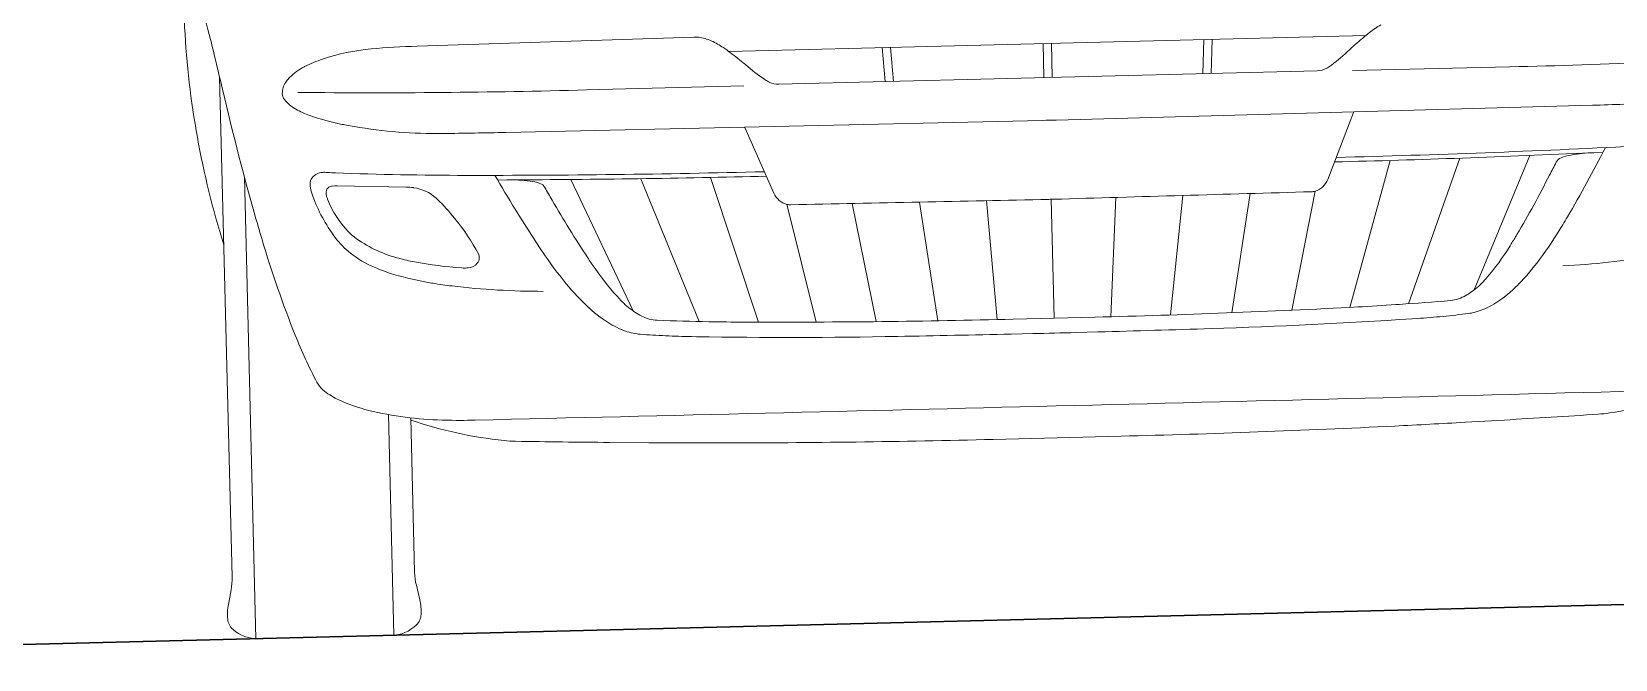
# Model space of a CAD drawing. Header units: millimetres. Extents: x 366 to 1555, y 702 to 1543.
# Drawn here: x 490.11 to 520.86, y 1325.49 to 1337.68 of the extents above; entities that cross this region are included whole.
import ezdxf

# ---------------------------------------------------------------- set-up
doc = ezdxf.new("R2010")
doc.units = ezdxf.units.MM
doc.layers.add('1_CARTIGLIO', color=7, linetype='Continuous', lineweight=9)
doc.layers.add('6_SEDE STRADALE', color=7, linetype='Continuous', lineweight=30)

msp = doc.modelspace()

# ---------------------------------------------------------------- linework, layer by layer
at = {"layer": '1_CARTIGLIO', "ltscale": 100}
for p, q in [((503.6435184686616, 1337.29291597732), (516.0155860230061, 1337.602228621847)), ((506.6270341077961, 1337.367506510252), (506.6819456061694, 1336.707095127947)), ((506.7882137373726, 1337.371536143716), (506.8431252357459, 1336.711124761411)), ((509.7499936072472, 1337.445583263168), (509.7665284637242, 1336.784212430832)), ((509.9109025737471, 1337.449606129819), (509.927437430224, 1336.788235297483)), ((512.8726824436508, 1337.52365324927), (512.8508406582023, 1336.861322966904)), ((513.0338620731982, 1337.527682882735), (513.0120202877788, 1336.865352600368)), ((517.8441185835018, 1335.220975551558), (516.849410193774, 1332.395314256584)), ((519.2019741488966, 1335.273341677082), (518.1250095580963, 1332.665804939636)), ((516.4919222947701, 1335.177349774869), (515.7050408807318, 1332.325573684518)), ((494.2379790950854, 1334.857047243029), (494.4620809621756, 1325.893290061428)), ((500.579278543044, 1334.807757796241), (501.7851976853617, 1332.257295173651)), ((501.9380544924988, 1334.823309864207), (503.072719998343, 1332.050884802218)), ((503.2907414755227, 1334.847308564533), (504.219144615874, 1332.03841610695)), ((504.7739882662627, 1334.325416855256), (505.342854032735, 1332.039662104473)), ((506.0428873614928, 1334.341927244666), (506.5102433134653, 1332.048237844003)), ((507.3503744882964, 1334.369625600536), (507.7021890722735, 1332.064650954128)), ((508.647674640064, 1334.396856115129), (508.860313426665, 1332.088010791124)), ((509.9060625377952, 1334.423123933773), (509.9637591722912, 1332.115340296702)), ((511.1641909388618, 1334.459771251015), (511.0671920447548, 1332.143184710805)), ((512.4612310870343, 1334.497401541255), (512.2250368491132, 1332.177726153606)), ((513.7684688618374, 1334.535073623299), (513.4163136728512, 1332.220895718421)), ((515.0366077447306, 1334.581991429934), (514.5826730595054, 1332.27066576215)), ((497.0336698368828, 1330.244382621233), (497.1408106598446, 1325.958901496844))]:
    msp.add_line(p, q, dxfattribs=at)
for points in [[(493.0549714760327, 1342.932283529028, 0.01833198629383513), (492.8584761218717, 1341.689652295433), (492.9470830911359, 1341.415171196493), (492.967944399008, 1341.090817897604, -0.008383558789744098), (492.9874322879241, 1340.680521495617, -0.003133081442644485), (493.0334509947625, 1338.797088863973, 0.008736344128843084), (493.0588674648952, 1338.084139505583), (493.075980489366, 1337.762205243487, 0.06271408978776555), (493.8372504958588, 1333.539662908872)], [(495.1580749803015, 1339.968507563574, 0.0720288160735505), (494.3463103219019, 1339.497130671577), (494.3383716423905, 1339.490842472526, 0.01794024174007147), (493.8088725439065, 1339.039594409889, -0.0356808584145336), (493.450674801561, 1338.755621313178), (493.2562440390375, 1338.622891194957, -0.03663921547625776), (493.3692408737897, 1338.314596977604, -0.0087775544997207), (493.5800082863771, 1337.523949827184), (493.5892772804418, 1337.486553641631, -0.003826221944979644), (493.7714015046713, 1336.726917869466, 0.01177203801463837), (494.4397982473947, 1334.12231857463, 0.003895505011678149), (494.5728330311886, 1333.664053591353), (494.5804103800529, 1333.638691597978, 0.02205552206500789), (495.2247197289889, 1331.78446829914, 0.02747660497658625), (495.6470252151685, 1330.872029297118, 0.09194441601387236), (495.7628779331917, 1330.726332856313, 0.06897034759850226), (496.0388021099261, 1330.546377313919), (496.0726767354117, 1330.530421852184, 0.05042138753292967), (496.653610617248, 1330.325293607145, 0.05369257863484555), (498.0802039532045, 1330.136760135558), (498.1289558568005, 1330.135584359898, 0.01198831796483899), (498.7162896386344, 1330.135503676945, 0.0005787814312716095), (521.2961106554194, 1330.700019197163, 0.01198831796483899)], [(521.6413511820629, 1336.289355091792, -0.002715084080983135), (520.4173211440411, 1336.248913398383), (510.0004518883561, 1335.961359602372, -0.001300970959511615), (509.7349246458089, 1335.954721186183), (499.3167000472367, 1335.721379186022, -0.002715084080983135), (498.0921783061985, 1335.700604916726, -0.04487667243320796), (496.3720618696007, 1335.835323205972), (496.2499841734007, 1335.856008938256, -0.008364167387984496), (496.1324869362052, 1335.877946382495, -0.03372866680962264), (495.5055869456319, 1336.050596334983, -0.04545443513578008), (495.2358460662126, 1336.17333316635), (495.2203466698174, 1336.182163643509, -0.09758899284028937), (495.0172029633886, 1336.357630520449, -0.1599354110212214), (494.9739377444985, 1336.477410370164, -0.1635692764258576), (495.0404209886528, 1336.696336403863), (495.053004519219, 1336.713996394958, -0.04187051613182791), (495.1191915257277, 1336.792133250776, -0.0782384466014467), (495.396680222233, 1336.993672386395), (495.406759269119, 1336.99881756929, -0.03729560259447409), (495.7573159421354, 1337.145974762386, -0.05888096658484749), (496.7003002619949, 1337.342296067511, -0.01373297295706011), (497.5904354744471, 1337.39591942365), (502.9724205896255, 1337.571999354984, -0.04932157289048176), (503.0927019569408, 1337.564066343809, -0.07196218852755062), (503.3314419987491, 1337.488091614098), (503.3412983430371, 1337.483308860112, -0.04308018836436226), (503.5674820364275, 1337.348377951, -0.01190441605506165), (503.8553857000134, 1337.130511411462, -0.007689558067635499), (503.9767593527267, 1337.030951329327, 0.02153331640461237), (504.3364475866456, 1336.752197351723, 0.03909874811845035), (504.4185764692138, 1336.703180437814), (504.4304185377314, 1336.697314375149, 0.1218281037115209), (504.6195113625345, 1336.655532445536), (515.0744545314137, 1336.916915282779, 0.1218281037115209), (515.261223255633, 1336.968094083947), (515.2727573994543, 1336.97454457262, 0.03909874811845035), (515.3523342762546, 1337.027604273705, 0.02153331640461237), (515.6976436628811, 1337.323983816116, -0.007689558067635499), (515.8138906117729, 1337.429484623706, -0.01190441605506165), (516.0905476870594, 1337.661465681647, -0.04308018836436226), (516.3097062374054, 1337.807530541206)], [(524.4153076264975, 1337.226007842512, -0.008927551835844651), (518.815174294481, 1336.993820987288), (515.7569211411665, 1336.92168608685)], [(493.7558983885738, 1336.793631942266), (493.9983553737893, 1327.095696040753, -0.05221165936297684), (493.9781357971278, 1326.841360975029), (493.9254249247515, 1326.557595110364, 0.07111368944947048), (493.9134355414917, 1326.270061203438, 0.1898722118251814), (494.0162245967131, 1326.070479114557, 0.1884138243320718), (494.5061903009391, 1325.893033654872), (497.0967352805364, 1325.957799573332, 0.1884138243320718), (497.5772218219117, 1326.15950719851, 0.1898722118251815), (497.669909237773, 1326.363976372261, 0.07111368944947048), (497.6435666091475, 1326.650551944947), (497.5767416561339, 1326.931329308129, -0.05221165936297684), (497.5438380800824, 1327.18433624799), (497.4689576592846, 1330.179446990648)], [(495.2748823456986, 1336.497471406176, 0.008927551835844429), (500.8796218900297, 1336.545416294955), (503.9376589639196, 1336.626194066273)], [(515.7767611019135, 1336.109249323028), (515.2770366665991, 1334.809307658968, -0.2307864192945237), (515.0313352420399, 1334.580338814833, -0.06709971415962684), (514.9640444239103, 1334.569304507374, 0.0001869464255858024), (509.9498030998129, 1334.424311295968, -0.002143223230433867), (509.8623172878488, 1334.422124073201, 0.0001869464255773647), (504.8470949055099, 1334.316371810689, -0.06709971415962684), (504.7793367640315, 1334.324029774573, -0.2307864192945237), (504.5225005999873, 1334.540434733987), (503.9584416909402, 1335.813780872443)], [(519.8471011080892, 1333.13149285593, 0.02947789207987896), (521.6094641067957, 1333.323701129586, 0.01161383357558943), (521.9819084722021, 1333.395638127001), (522.0095391511768, 1333.401643775858, 0.03090351112622248), (522.7321277936917, 1333.606155361815, 0.02748092149478087), (523.0429235502288, 1333.734836223937), (523.0970276960052, 1333.760804628502, 0.06848182572141916), (523.5519619823081, 1334.061631938814, 0.06447723834191584), (523.8288969267651, 1334.376731546056), (523.8355443970413, 1334.386611624506, 0.07268491811954014), (524.2264149186576, 1335.201734039463, 0.04482251211937163), (524.261074693457, 1335.362428523224), (524.265680361952, 1335.399730514425, 0.3252125676393149), (524.1440371296248, 1335.619255890985), (524.1343622868499, 1335.623762815687, 0.1021648291252557), (524.0138327172226, 1335.652279719104, 0.03758081065610357), (523.9430321165764, 1335.648990449138), (523.9072569775362, 1335.644620398132, -0.008749819870161516), (523.7651293556755, 1335.629778143654, -0.008842899500970867), (521.2377185415007, 1335.455446286721, -0.006735018486274966), (515.4413539003635, 1335.236748870954)], [(499.1035591335731, 1334.887978473209, 0.01312117171620196), (499.9085413202174, 1333.579819101494, 0.003679528750602721), (500.0081332797909, 1333.42953104993), (500.0240871112674, 1333.405836650906, 0.0248059769171937), (500.4893900117513, 1332.783740443303, 0.03127964700585518), (500.926289296438, 1332.318818480296), (500.9315073298549, 1332.313919005407, 0.05953165251327436), (501.3813619525808, 1331.982465911912, 0.02915352230768825), (501.5520717369709, 1331.898358115898), (501.5624128936379, 1331.893992090593, 0.06452897082575026), (501.8657001234442, 1331.80985355915, 0.01696926565123938), (501.9207945245926, 1331.803891161005, 0.006237717046435635), (502.4177062914005, 1331.773346671932, 0.008243969614300906), (502.9223415951619, 1331.756976338645), (503.018629069722, 1331.755441290863, 0.008673497932790571), (506.9274523517579, 1331.76093541944, 0.0008724363315114281), (509.1268201783878, 1331.806022182952), (509.5527478494532, 1331.815497175614, 0.001376902472786129), (510.3892403373811, 1331.836410228536), (510.8151093642136, 1331.848230907606, 0.0008724363315114281), (513.013982513532, 1331.913104063203, 0.008673497932790571), (516.9181970171685, 1332.102942797839), (517.0142874918874, 1332.109287464707, 0.008243969614300906), (517.5174743165317, 1332.150854243652, 0.006237717046435635), (518.0122389631197, 1332.206191521202, 0.01696926565123938), (518.0669665901569, 1332.214899567304, 0.06452897082575026), (518.3656704733057, 1332.314088409641), (518.3757805380646, 1332.318965733591, 0.02915352230768825), (518.542074141651, 1332.411498912727, 0.05953165251327436), (518.9748038683956, 1332.765017396502), (518.9797705534784, 1332.770171498371, 0.03127964700585518), (519.3928916162895, 1333.25634472277, 0.0248059769171937), (519.8265267285515, 1333.900915176716), (519.8412766069287, 1333.92537719568, 0.003679528750602721), (519.9332341708414, 1334.080454154948, 0.01312117171620196), (520.6718412604732, 1335.427204625441)], [(499.1571448410159, 1334.795934932801), (499.3316528232444, 1334.800297786889, -0.03890250342848607), (499.7847426244462, 1334.776365968234, -0.04753044402372814), (499.9756216248988, 1334.732572931309, -0.1857074720792631), (500.0719069242823, 1334.653469352186, 0.00616220314176902), (500.2150359719435, 1334.408143863213, 0.0160335073188611), (500.9047676241662, 1333.288327703947, 0.005266375829324318), (501.0252337993788, 1333.110205153914), (501.0480629502326, 1333.077204158869, 0.03836251927564785), (501.5483516972508, 1332.460901531146, 0.05242078420883889), (501.7916956890167, 1332.25279863597), (501.8195775610129, 1332.233610932273, 0.07847922301945932), (502.1008244573368, 1332.099099833447, 0.06351533547151546), (502.253764688523, 1332.074008230431, 0.004601518784447712), (503.2554019794388, 1332.047408894252), (503.3214189464688, 1332.046263606551, 0.003638141865778095), (504.064146887531, 1332.038783791888, 0.006947566618052747), (509.1677985852057, 1332.095440577188), (510.7597197593768, 1332.135240016216, 0.006947566618053062), (515.8598265957899, 1332.33368622986, 0.003638141865778095), (516.6012528707852, 1332.378271214163), (516.6671301316583, 1332.382713974359, 0.004601518784447712), (517.6661868863066, 1332.459332433325, 0.06351533547151546), (517.8176822072037, 1332.492035194725, 0.07847922301945932), (518.0918561477501, 1332.640432306309), (518.1187443668368, 1332.660989310777, 0.05242078420883889), (518.3513853336099, 1332.880992251409, 0.03836251927564785), (518.8202520926625, 1333.521524624991), (518.8414036454251, 1333.555625176575, 0.005266375829324318), (518.9528184418068, 1333.739544956231, 0.0160335073188611), (519.5857305919108, 1334.892428381774, 0.00616220314176902), (519.7164217808513, 1335.144599619132, -0.1857074720792631), (519.8086339419297, 1335.228415801687, -0.04753044402372814), (519.9970861142119, 1335.281692453834, -0.03890250342848607), (520.4484139809847, 1335.328235515064), (520.6229219632132, 1335.332598369152)], [(520.383641809929, 1335.325896638157, -0.005779195086240126), (515.4074303114958, 1335.14850286291, -0.005779195086240126)], [(500.0419868821973, 1332.636347462533, -0.02947789207987896), (498.2722208664254, 1332.740249383071, -0.01161383357558943), (497.8966470682262, 1332.793485264017), (497.8687508029452, 1332.798102690092, -0.03090351112622248), (497.1368453421801, 1332.966250635493, -0.02748092149478087), (496.8200076133417, 1333.079240104696), (496.7646734051868, 1333.102472453504, -0.06848182572141916), (496.2952749694578, 1333.380190627256, -0.06447723834191584), (496.0029403053104, 1333.681057990181), (495.9958074269289, 1333.690593547719, -0.07268491811954014), (495.5646931178835, 1334.485165614026, -0.04482251211937163), (495.5220466541123, 1334.643927373365), (495.5155827389735, 1334.680952615179, -0.3252125676393149), (495.626104200468, 1334.906282314666), (495.6355417429495, 1334.91126706592, -0.1021648291252557), (495.7544957290575, 1334.945771270302, -0.03758081065610357), (495.8253722445716, 1334.946024053695), (495.861321063252, 1334.943447165149, 0.008749819870161516), (496.0040127994198, 1334.935725646835, 0.008842899500970867), (498.5369775563795, 1334.88790766022, 0.006735018486274966), (504.3370291820229, 1334.95913091994)], [(499.3964609488958, 1334.801198532143, 0.005779195086239037), (504.3753200903066, 1334.872690338268, 0.005779195086239037)], [(497.4700261018352, 1330.136710802323, 0.05586609759235496), (499.2809662981799, 1329.739515868184, 0.0219967985353507), (499.5049967268333, 1329.725988363427, 0.002175979680011843), (501.3287501927753, 1329.7041556014), (502.0930474581455, 1329.69833245327, 0.002095472533532469), (503.4620535947961, 1329.693639658692, 0.006058226733828993), (508.7801607071942, 1329.762137333139), (511.2634697750673, 1329.824222258846, 0.006058226733828993), (516.5783558009916, 1330.021558828541, 0.002095472533532469), (517.9454171262969, 1330.094655732503), (518.7084685633799, 1330.13866395069, 0.002175979680011843), (520.5288526052518, 1330.251603377348, 0.0219967985353507), (520.7519271742985, 1330.276308902973, 0.05338855654142937), (522.4641674757058, 1330.733567579748)]]:
    msp.add_lwpolyline(points, format="xyb", dxfattribs=at)
msp.add_lwpolyline([(497.2349744308212, 1333.278427483503), (497.1973802682242, 1333.288631360449, -0.09514606810012116), (496.3704267301564, 1333.692959031398, -0.03934272281604411), (496.2742206076709, 1333.77787145457), (496.2604137615181, 1333.792137907978, -0.09824759962409241), (495.8531857184626, 1334.423071003195, -0.02326785527558106), (495.8346821741634, 1334.476957098738), (495.8297915230123, 1334.493697267005, -0.1396390633034747), (495.8291172095978, 1334.593501704096, -0.1433670973918403), (495.8593689299069, 1334.64223760425, -0.1743837941847602), (495.951493722232, 1334.67958857145), (495.9968863879094, 1334.681400281722, -0.01400773238249373), (496.0369138388251, 1334.681875716312), (497.3784066672724, 1334.660226868338, -0.03129733993666724), (497.5184092720356, 1334.649184347233), (497.5232977695323, 1334.648489043345, -0.1456019340439166), (497.9597992357067, 1334.448058907126), (497.9602077687068, 1334.447700864291, -0.01634772171382962), (497.9894415830549, 1334.420339724536, -0.02489135996328713), (498.3192395930437, 1334.056243812754, -0.001776774581287691), (498.3315975862843, 1334.041045395577), (498.3322401032547, 1334.0402494374, -0.04696183481249166), (498.7811222491491, 1333.362932044585, -0.1400671238742725), (498.7989166899988, 1333.280696192776, -0.1571771589243506), (498.7606748909511, 1333.184119183972, -0.2063181313244981), (498.5818946192649, 1333.092169048252), (498.5570273011599, 1333.090472691312, -0.03347808079023237), (498.4614445091775, 1333.090359938285, -0.0306645892758994), (497.53993401562, 1333.208082650519, -0.01916863078474543)], format="xyb", close=True, dxfattribs=at)
msp.add_arc((509.7656431281703, 1340.039701375515), 4.083268121052229, 271.2830666819141, 271.58122709569, dxfattribs=at)
at = {"layer": '6_SEDE STRADALE', "ltscale": 100}
msp.add_lwpolyline([(548.5226698248207, 1327.243459518244), (478.5226797105624, 1325.493459518244)], dxfattribs=at)

doc.saveas('drawing.dxf')
